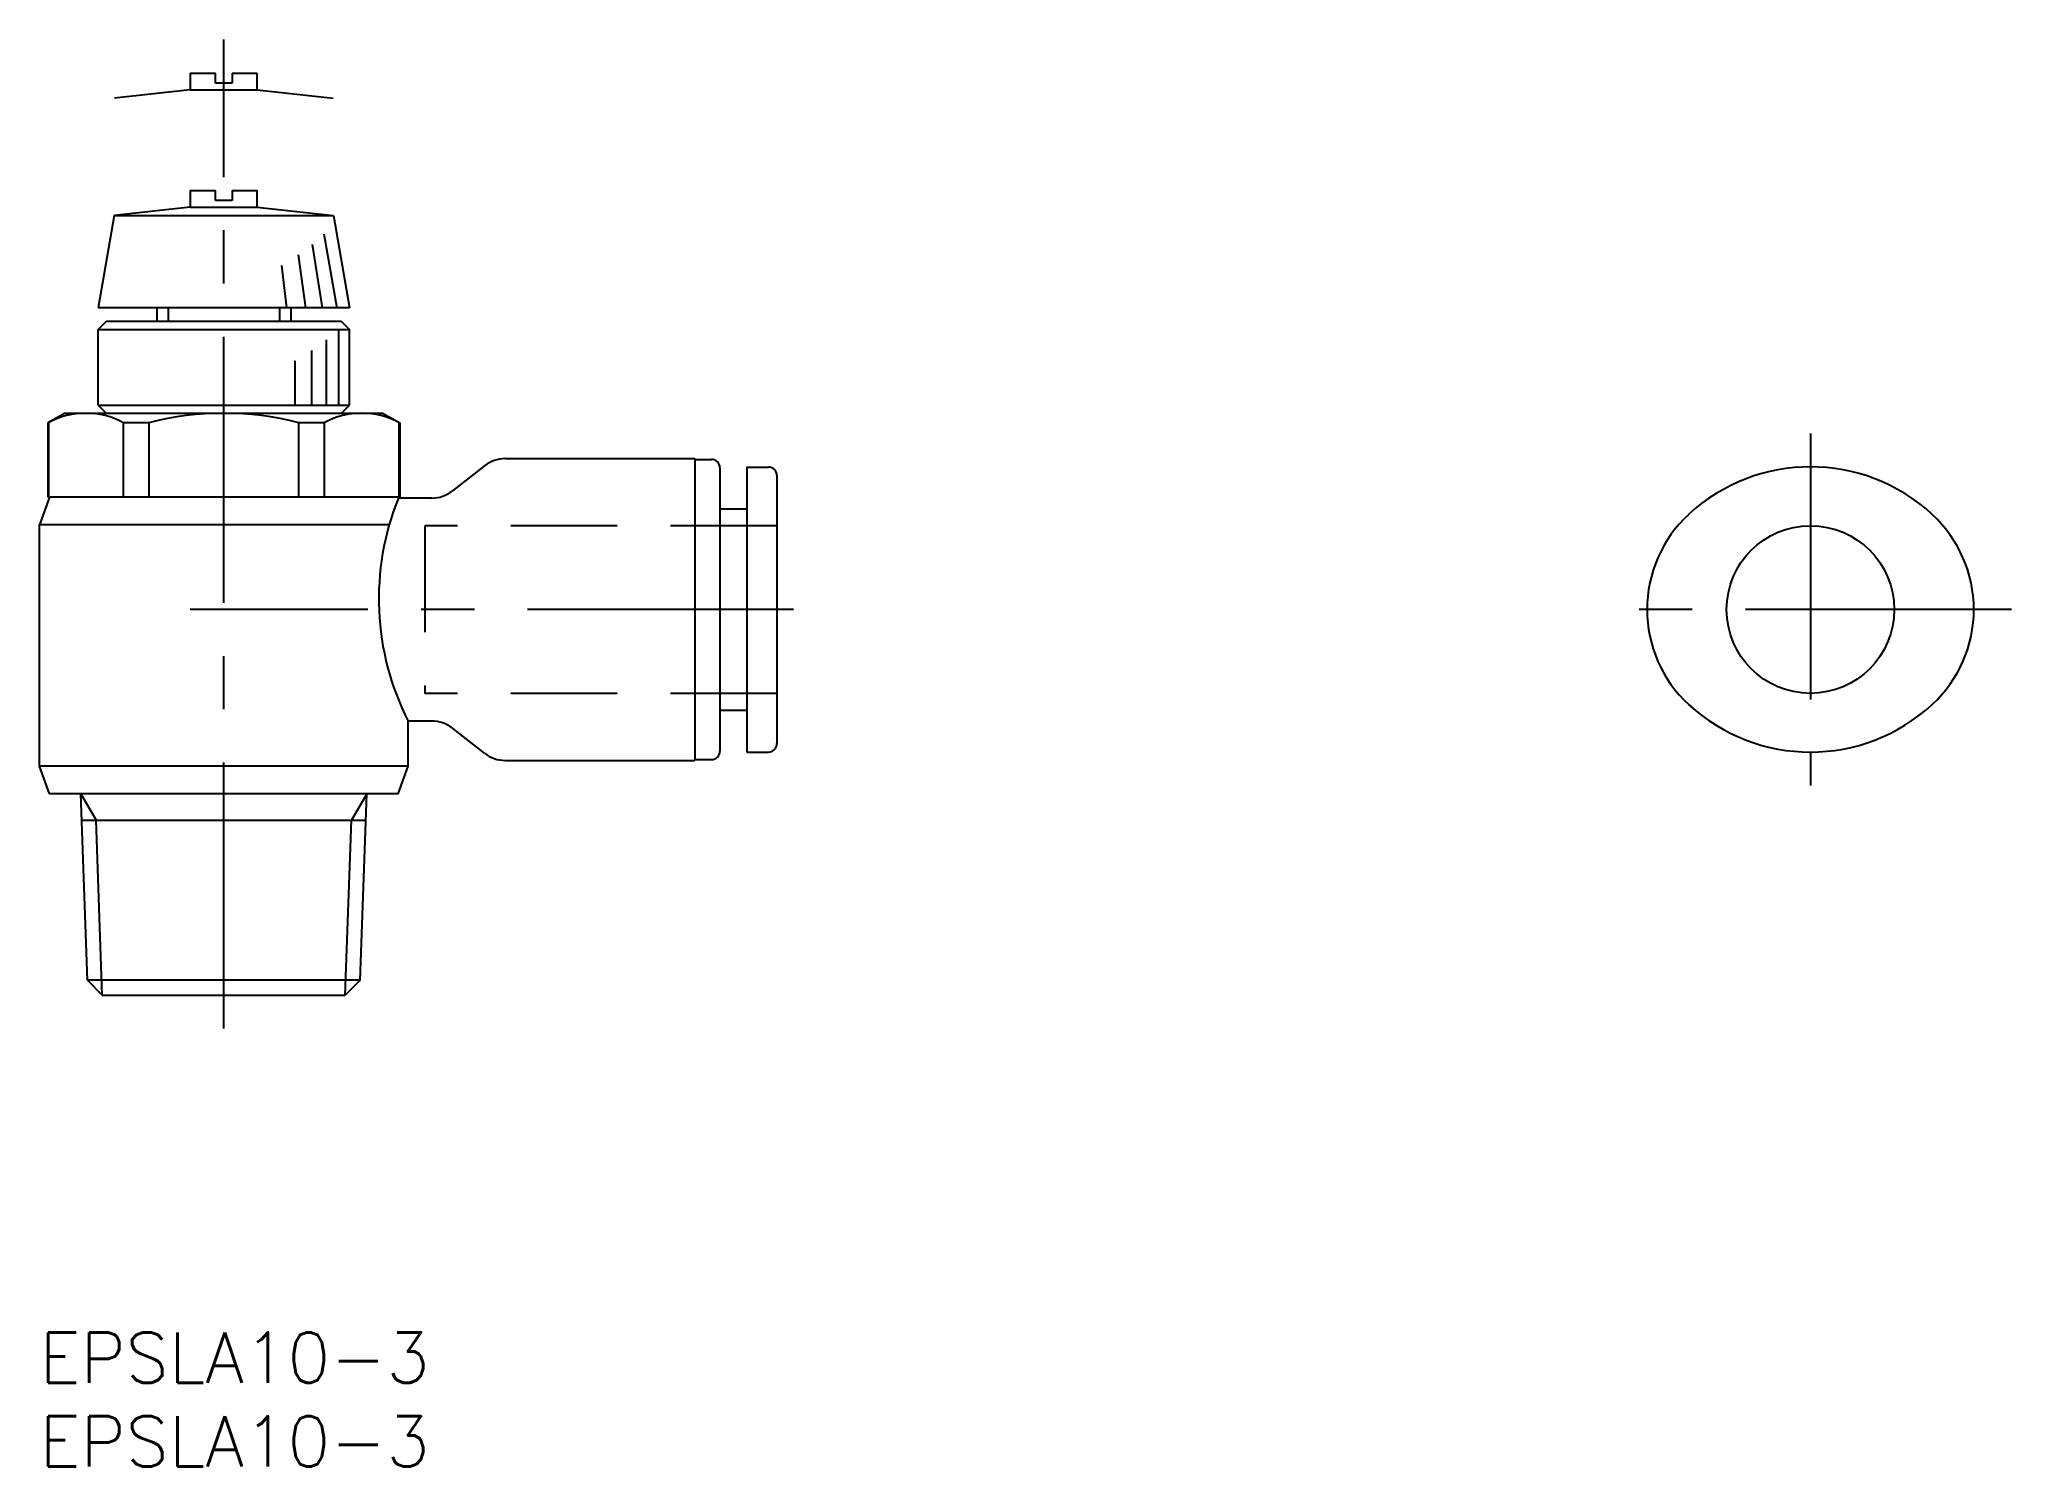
# Model space of a CAD drawing. Extents: x 0 to 118, y -8 to 77.
import ezdxf

# ---------------------------------------------------------------- set-up
doc = ezdxf.new("R2010")
doc.units = 0
doc.header["$LTSCALE"] = 0.5
for name, pattern in [('CENTER', [50.8, 31.75, -6.35, 6.35, -6.35]), ('DASHED', [19.05, 12.7, -6.35]), ('PHANTOM', [63.5, 31.75, -6.35, 6.35, -6.35, 6.35, -6.35])]:
    doc.linetypes.add(name, pattern=pattern)
doc.layers.get('0').update_dxf_attribs({"linetype": 'CONTINUOUS'})
doc.layers.add('CENTER', color=1, linetype='CENTER')
doc.styles.get("Standard").update_dxf_attribs({"font": 'txt.shx', "height": 3, "bigfont": 'bigfont.shx'})

# ---------------------------------------------------------------- blocks, each defined once
blk = doc.blocks.new('*U40')
at = {"color": 7, "linetype": 'CONTINUOUS'}
blk.add_text('EPSLA10-3', height=3, dxfattribs=at).set_placement((0, -3))
blk = doc.blocks.new('*U41')
at = {"color": 7, "linetype": 'CONTINUOUS'}
blk.add_text('EPSLA10-3', height=3, dxfattribs=at).set_placement((0, -8))

msp = doc.modelspace()

# ---------------------------------------------------------------- linework, layer by layer
at = {"color": 3, "linetype": 'PHANTOM'}
for p, q in [((9, 75.12), (10.5, 75.12)), ((9, 75.12), (9, 74.12)), ((10.5, 74.52), (10.5, 75.12)), ((11.5, 74.52), (10.5, 74.52)), ((11.5, 75.12), (13, 75.12)), ((11.5, 75.12), (11.5, 74.52)), ((13, 74.12), (13, 75.12)), ((9, 74.12), (4.47, 73.62)), ((9, 74.12), (13, 74.12)), ((13, 74.12), (17.53, 73.62)), ((16.28, 64.9), (16.87, 61.12)), ((16.97, 65.53), (17.75, 61.12)), ((14.44, 63.64), (14.75, 61.12)), ((15.43, 64.27), (15.87, 61.12)), ((17.12, 55.32), (17.12, 59.2)), ((17.87, 55.32), (17.87, 59.82)), ((15.25, 55.32), (15.25, 57.95)), ((16.25, 55.32), (16.25, 58.57))]:
    msp.add_line(p, q, dxfattribs=at)
at = {"color": 7, "linetype": 'CONTINUOUS'}
for p, q in [((9, 67.12), (4.47, 66.62)), ((9, 68.12), (10.5, 68.12)), ((9, 68.12), (9, 67.12)), ((9, 67.12), (13, 67.12)), ((10.5, 67.52), (10.5, 68.12)), ((11.5, 67.52), (10.5, 67.52)), ((11.5, 68.12), (13, 68.12)), ((11.5, 68.12), (11.5, 67.52)), ((13, 67.12), (13, 68.12)), ((13, 67.12), (17.53, 66.62)), ((4.45, 66.62), (3.5, 61.12)), ((4.45, 66.62), (17.55, 66.62)), ((17.55, 66.62), (18.5, 61.12)), ((18.5, 61.12), (3.5, 61.12)), ((3.5, 59.82), (4, 60.32)), ((4, 60.32), (18, 60.32)), ((7, 61.12), (7, 60.32)), ((15, 61.12), (15, 60.32)), ((18, 60.32), (18.5, 59.82)), ((3.5, 55.32), (3.5, 59.82)), ((3.5, 59.82), (18.5, 59.82)), ((18.5, 55.32), (18.5, 59.82)), ((3.5, 55.32), (18.5, 55.32)), ((3.5, 55.32), (4, 54.82)), ((18, 54.82), (18.5, 55.32)), ((1.5, 54.82), (0.5, 54.25)), ((0.5, 54.25), (0.5, 49.82)), ((0.54, 54.25), (0.54, 49.82)), ((20.5, 54.82), (1.5, 54.82)), ((5.01, 49.82), (5.01, 54.25)), ((6.53, 54.25), (5.01, 54.25)), ((6.53, 54.25), (6.53, 49.82)), ((15.47, 49.82), (15.47, 54.25)), ((16.99, 54.25), (15.47, 54.25)), ((16.99, 54.25), (16.99, 49.82)), ((20.5, 54.82), (21.5, 54.25)), ((21.46, 49.82), (21.46, 54.25)), ((21.5, 54.25), (21.46, 54.25)), ((21.5, 54.25), (21.5, 49.82)), ((27.79, 52.12), (39.1, 52.12)), ((39.1, 52.12), (39.1, 34.12)), ((39.1, 52.07), (40.1, 52.07)), ((26.56, 51.7), (24.64, 50.2)), ((40.6, 51.57), (40.6, 34.67)), ((42.2, 51.62), (43.5, 51.62)), ((42.2, 51.62), (42.2, 34.62)), ((44, 51.12), (44, 35.12)), ((0.6, 49.82), (0, 48.18)), ((21.5, 49.82), (0.5, 49.82)), ((21.4, 49.82), (21.42, 49.77)), ((23.41, 49.77), (21.42, 49.77)), ((40.6, 49.12), (42.2, 49.12)), ((0, 33.77), (0, 48.18)), ((20.87, 48.18), (0, 48.18)), ((40.6, 37.12), (42.2, 37.12)), ((22, 33.77), (22, 36.47)), ((23.41, 36.47), (22, 36.47)), ((26.56, 34.55), (24.64, 36.05)), ((27.79, 34.12), (39.1, 34.12)), ((39.1, 34.17), (40.1, 34.17)), ((42.2, 34.62), (43.5, 34.62)), ((22, 33.77), (0, 33.77)), ((0.6, 32.12), (0, 33.77)), ((21.4, 32.12), (22, 33.77)), ((21.4, 32.12), (0.6, 32.12)), ((2.86, 21.01), (2.47, 32.12)), ((19.14, 21.01), (19.53, 32.12)), ((2.53, 30.55), (19.47, 30.55)), ((19.14, 21.01), (2.86, 21.01)), ((2.86, 21.01), (3.75, 20.12)), ((3.75, 20.12), (18.25, 20.12)), ((19.14, 21.01), (18.25, 20.12))]:
    msp.add_line(p, q, dxfattribs=at)
at = {"color": 3, "linetype": 'CONTINUOUS'}
for p, q in [((7.68, 61.12), (7.68, 60.32)), ((14.32, 61.12), (14.32, 60.32)), ((2.47, 32.12), (3.38, 30.55)), ((19.53, 32.12), (18.62, 30.55)), ((3.75, 20.12), (3.38, 30.55)), ((18.25, 20.12), (18.62, 30.55))]:
    msp.add_line(p, q, dxfattribs=at)
at = {"color": 3, "linetype": 'DASHED'}
for p, q in [((44, 48.12), (23, 48.12)), ((23, 48.12), (23, 38.12)), ((44, 38.12), (23, 38.12))]:
    msp.add_line(p, q, dxfattribs=at)
at = {"color": 7, "linetype": 'CONTINUOUS'}
msp.add_circle((105.67, 43.12), 5, dxfattribs=at)
for centre, radius, start, end in [((2.77, 50.21), 4.62, 61.045, 118.955), ((11, 37.22), 17.61, 75.2877, 104.7123), ((19.23, 50.21), 4.62, 61.045, 118.955), ((27.79, 50.12), 2, 90, 128.0728), ((40.1, 51.57), 0.5, 0, 90), ((43.5, 51.12), 0.5, 0, 90), ((105.67, 40.9), 10.73, 47.3642, 132.6358), ((36.33, 43.76), 16.08, 158.0531, 206.9565), ((23.41, 51.77), 2, 270, 308.0728), ((103.62, 43.12), 7.7, 132.6358, 227.3642), ((107.72, 43.12), 7.7, 312.6358, 47.3642), ((105.67, 45.35), 10.73, 227.3642, 312.6358), ((23.41, 34.47), 2, 51.9272, 90), ((27.79, 36.12), 2, 231.9272, 270), ((40.1, 34.67), 0.5, 270, 0), ((43.5, 35.12), 0.5, 270, 0)]:
    msp.add_arc(centre, radius, start, end, dxfattribs=at)
at = {"layer": 'CENTER', "color": 1, "linetype": 'CENTER'}
for p, q in [((11, 18.12), (11, 77.12)), ((105.67, 53.62), (105.67, 32.62)), ((45, 43.12), (9, 43.12)), ((117.67, 43.12), (93.67, 43.12))]:
    msp.add_line(p, q, dxfattribs=at)

# ---------------------------------------------------------------- block references
at = {"color": 7, "linetype": 'CONTINUOUS'}
for name in ['*U40', '*U41']:
    msp.add_blockref(name, (0, 0), dxfattribs=at)

doc.saveas('drawing.dxf')
